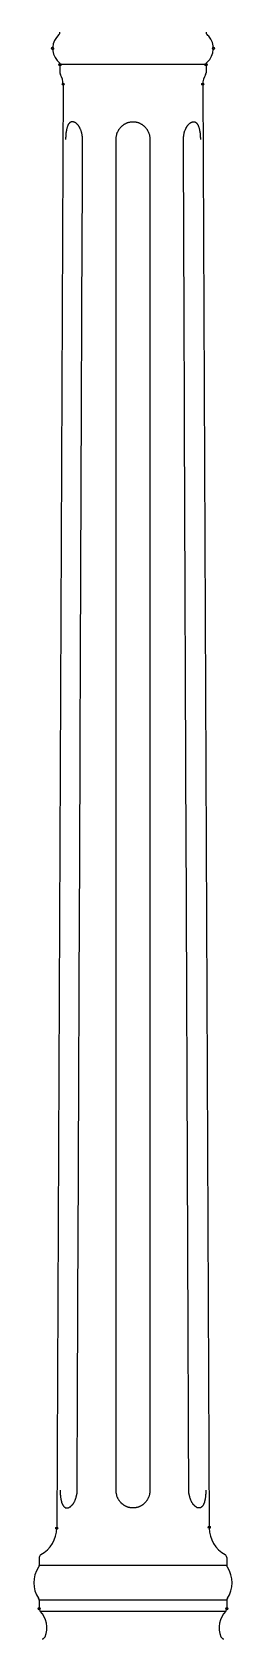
# Model space of a CAD drawing. Extents: x 0 to 104, y 0 to 370.
# Drawn here: x 12.6 to 25.5, y 93.4 to 195.6 of the extents above; entities that cross this region are included whole.
import ezdxf

# ---------------------------------------------------------------- set-up
doc = ezdxf.new("R2010")
doc.units = 0
doc.layers.add('LIVELLO_1', color=160, linetype='Continuous')

# ---------------------------------------------------------------- blocks, each defined once
blk = doc.blocks.new('AI9-BLK1')
at = {"layer": 'LIVELLO_1', "color": 7}
for p, q in [((-37.59, 8.46), (-37.59, 7.93)), ((-28.29, 8.46), (-37.59, 8.46)), ((-28.29, 8.46), (-28.29, 7.93)), ((-37.39, 7.21), (-37.8, -84.7)), ((-28.5, 7.21), (-28.08, -84.7)), ((-38.91, -86.57), (-38.91, -87.07)), ((-26.97, -86.57), (-26.97, -87.07)), ((-26.97, -87.07), (-38.91, -87.07)), ((-38.91, -89.29), (-38.91, -89.83)), ((-26.97, -89.29), (-38.91, -89.29)), ((-38.86, -89.98), (-27.02, -89.98)), ((-26.97, -89.29), (-26.97, -89.83))]:
    blk.add_line(p, q, dxfattribs=at)
for centre, radius in [((-37.59, 8.46), 0.0655), ((-28.08, -84.65), 0.0642)]:
    blk.add_circle(centre, radius, dxfattribs=at)
for centre, major_axis, ratio in [((-38.06, 9.5), (0.0015, -0.0656), 0.977447), ((-27.82, 9.5), (0.0004, -0.0656), 0.977669), ((-28.29, 8.46), (0.0009, -0.0656), 0.985462), ((-37.39, 7.22), (0.0647, 0), 0.956171), ((-28.5, 7.21), (0.0655, 0), 0.940868), ((-37.8, -84.7), (0.0642, 0), 0.961345), ((-38.91, -89.83), (-0.0004, -0.0655), 0.980242), ((-26.97, -89.83), (-0.0015, -0.0655), 0.980018)]:
    blk.add_ellipse(centre, major_axis=major_axis, ratio=ratio, dxfattribs=at)
for points, knots in [([(-37.66, 10.37), (-38.15, 9.94), (-38.19, 9.2), (-37.76, 8.72), (-37.73, 8.68), (-37.7, 8.65), (-37.66, 8.62)], [0, 0, 0, 0, 1, 1, 1, 2, 2, 2, 2]), ([(-28.22, 8.62), (-27.73, 9.05), (-27.69, 9.79), (-28.12, 10.27), (-28.15, 10.31), (-28.18, 10.34), (-28.22, 10.37)], [0, 0, 0, 0, 1, 1, 1, 2, 2, 2, 2]), ([(-36.15, 3.69), (-36.15, 3.73), (-36.15, 3.78), (-36.15, 3.82), (-36.16, 3.86), (-36.16, 3.89), (-36.17, 3.93), (-36.17, 3.96), (-36.18, 3.99), (-36.18, 4.02), (-36.19, 4.05), (-36.2, 4.07), (-36.2, 4.11), (-36.21, 4.12), (-36.21, 4.14), (-36.22, 4.16), (-36.22, 4.18), (-36.23, 4.2), (-36.24, 4.22), (-36.24, 4.24), (-36.25, 4.26), (-36.26, 4.28), (-36.27, 4.3), (-36.27, 4.32), (-36.28, 4.34), (-36.29, 4.36), (-36.3, 4.38), (-36.31, 4.39), (-36.31, 4.41), (-36.32, 4.43), (-36.33, 4.45), (-36.34, 4.46), (-36.35, 4.48), (-36.36, 4.49), (-36.37, 4.51), (-36.38, 4.53), (-36.39, 4.54), (-36.4, 4.55), (-36.41, 4.57), (-36.42, 4.58), (-36.43, 4.6), (-36.44, 4.61), (-36.45, 4.62), (-36.46, 4.63), (-36.47, 4.64), (-36.48, 4.65), (-36.49, 4.66), (-36.5, 4.67), (-36.51, 4.69), (-36.52, 4.7), (-36.53, 4.7), (-36.54, 4.71), (-36.55, 4.72), (-36.56, 4.73), (-36.57, 4.74), (-36.58, 4.74), (-36.59, 4.75), (-36.6, 4.76), (-36.61, 4.77), (-36.62, 4.77), (-36.63, 4.78), (-36.64, 4.78), (-36.65, 4.79), (-36.66, 4.79), (-36.67, 4.79), (-36.68, 4.8), (-36.69, 4.8), (-36.7, 4.81), (-36.71, 4.81), (-36.72, 4.81), (-36.73, 4.82), (-36.74, 4.82), (-36.74, 4.82), (-36.76, 4.82), (-36.76, 4.82), (-36.77, 4.82), (-36.78, 4.82), (-36.79, 4.83), (-36.8, 4.83), (-36.81, 4.83), (-36.82, 4.82), (-36.83, 4.82), (-36.83, 4.82), (-36.84, 4.82), (-36.85, 4.82), (-36.86, 4.82), (-36.87, 4.82), (-36.88, 4.81), (-36.89, 4.81), (-36.89, 4.81), (-36.9, 4.8), (-36.91, 4.8), (-36.92, 4.79), (-36.93, 4.79), (-36.93, 4.79), (-36.94, 4.78), (-36.95, 4.78), (-36.96, 4.77), (-36.96, 4.77), (-36.97, 4.76), (-36.98, 4.75), (-36.99, 4.74), (-36.99, 4.74), (-37, 4.73), (-37.01, 4.72), (-37.01, 4.71), (-37.02, 4.7), (-37.03, 4.7), (-37.04, 4.69), (-37.04, 4.67), (-37.05, 4.66), (-37.06, 4.65), (-37.06, 4.64), (-37.07, 4.63), (-37.07, 4.62), (-37.08, 4.61), (-37.09, 4.6), (-37.09, 4.58), (-37.1, 4.57), (-37.1, 4.55), (-37.11, 4.54), (-37.12, 4.53), (-37.12, 4.51), (-37.13, 4.49), (-37.13, 4.48), (-37.14, 4.46), (-37.14, 4.45), (-37.15, 4.43), (-37.15, 4.41), (-37.16, 4.39), (-37.16, 4.38), (-37.16, 4.36), (-37.17, 4.34), (-37.17, 4.32), (-37.18, 4.3), (-37.18, 4.28), (-37.18, 4.26), (-37.19, 4.24), (-37.19, 4.22), (-37.19, 4.2), (-37.2, 4.18), (-37.2, 4.16), (-37.2, 4.14), (-37.2, 4.12), (-37.21, 4.11), (-37.21, 4.07), (-37.21, 4.05), (-37.22, 4.02), (-37.22, 3.99), (-37.22, 3.96), (-37.22, 3.93), (-37.22, 3.89), (-37.23, 3.86), (-37.23, 3.81), (-37.23, 3.78), (-37.23, 3.73), (-37.23, 3.69)], [0, 0, 0, 0, 1, 1, 1, 2, 2, 2, 3, 3, 3, 4, 4, 4, 5, 5, 5, 6, 6, 6, 7, 7, 7, 8, 8, 8, 9, 9, 9, 10, 10, 10, 11, 11, 11, 12, 12, 12, 13, 13, 13, 14, 14, 14, 15, 15, 15, 16, 16, 16, 17, 17, 17, 18, 18, 18, 19, 19, 19, 20, 20, 20, 21, 21, 21, 22, 22, 22, 23, 23, 23, 24, 24, 24, 25, 25, 25, 26, 26, 26, 27, 27, 27, 28, 28, 28, 29, 29, 29, 30, 30, 30, 31, 31, 31, 32, 32, 32, 33, 33, 33, 34, 34, 34, 35, 35, 35, 36, 36, 36, 37, 37, 37, 38, 38, 38, 39, 39, 39, 40, 40, 40, 41, 41, 41, 42, 42, 42, 43, 43, 43, 44, 44, 44, 45, 45, 45, 46, 46, 46, 47, 47, 47, 48, 48, 48, 49, 49, 49, 50, 50, 50, 51, 51, 51, 52, 52, 52, 52]), ([(-34.02, 3.69), (-34.02, 3.73), (-34.02, 3.77), (-34.01, 3.81), (-34.01, 3.84), (-34, 3.88), (-34, 3.91), (-33.99, 3.95), (-33.98, 3.97), (-33.98, 4), (-33.97, 4.03), (-33.96, 4.05), (-33.96, 4.08), (-33.95, 4.1), (-33.94, 4.11), (-33.94, 4.13), (-33.93, 4.15), (-33.92, 4.17), (-33.91, 4.19), (-33.9, 4.21), (-33.89, 4.23), (-33.88, 4.24), (-33.87, 4.26), (-33.86, 4.28), (-33.85, 4.3), (-33.84, 4.32), (-33.83, 4.33), (-33.82, 4.35), (-33.81, 4.37), (-33.8, 4.39), (-33.78, 4.4), (-33.77, 4.42), (-33.76, 4.44), (-33.74, 4.45), (-33.73, 4.47), (-33.72, 4.48), (-33.7, 4.5), (-33.69, 4.51), (-33.67, 4.53), (-33.66, 4.54), (-33.64, 4.55), (-33.63, 4.56), (-33.61, 4.58), (-33.6, 4.59), (-33.59, 4.6), (-33.57, 4.61), (-33.55, 4.63), (-33.54, 4.64), (-33.52, 4.65), (-33.51, 4.66), (-33.49, 4.67), (-33.48, 4.68), (-33.46, 4.69), (-33.44, 4.7), (-33.43, 4.7), (-33.41, 4.71), (-33.4, 4.72), (-33.38, 4.73), (-33.36, 4.73), (-33.35, 4.74), (-33.33, 4.75), (-33.32, 4.76), (-33.3, 4.76), (-33.29, 4.77), (-33.27, 4.77), (-33.26, 4.78), (-33.24, 4.78), (-33.22, 4.79), (-33.2, 4.79), (-33.18, 4.8), (-33.16, 4.8), (-33.14, 4.81), (-33.11, 4.81), (-33.09, 4.82), (-33.06, 4.82), (-33.03, 4.82), (-33, 4.82), (-32.97, 4.82), (-32.94, 4.83)], [0, 0, 0, 0, 1, 1, 1, 2, 2, 2, 3, 3, 3, 4, 4, 4, 5, 5, 5, 6, 6, 6, 7, 7, 7, 8, 8, 8, 9, 9, 9, 10, 10, 10, 11, 11, 11, 12, 12, 12, 13, 13, 13, 14, 14, 14, 15, 15, 15, 16, 16, 16, 17, 17, 17, 18, 18, 18, 19, 19, 19, 20, 20, 20, 21, 21, 21, 22, 22, 22, 23, 23, 23, 24, 24, 24, 25, 25, 25, 26, 26, 26, 26]), ([(-32.94, 4.83), (-32.91, 4.82), (-32.88, 4.82), (-32.85, 4.82), (-32.82, 4.82), (-32.79, 4.82), (-32.77, 4.81), (-32.74, 4.81), (-32.72, 4.8), (-32.7, 4.8), (-32.68, 4.79), (-32.66, 4.79), (-32.64, 4.78), (-32.62, 4.78), (-32.61, 4.77), (-32.59, 4.77), (-32.58, 4.76), (-32.56, 4.76), (-32.55, 4.75), (-32.53, 4.74), (-32.52, 4.73), (-32.5, 4.73), (-32.48, 4.72), (-32.47, 4.71), (-32.45, 4.7), (-32.44, 4.7), (-32.42, 4.69), (-32.41, 4.68), (-32.39, 4.67), (-32.38, 4.66), (-32.36, 4.65), (-32.34, 4.64), (-32.33, 4.63), (-32.31, 4.61), (-32.3, 4.6), (-32.28, 4.59), (-32.27, 4.58), (-32.25, 4.57), (-32.24, 4.55), (-32.22, 4.54), (-32.21, 4.53), (-32.19, 4.51), (-32.18, 4.5), (-32.17, 4.48), (-32.15, 4.47), (-32.14, 4.45), (-32.12, 4.44), (-32.11, 4.42), (-32.1, 4.4), (-32.09, 4.39), (-32.07, 4.37), (-32.06, 4.35), (-32.05, 4.33), (-32.04, 4.32), (-32.03, 4.3), (-32.02, 4.28), (-32.01, 4.26), (-32, 4.24), (-31.99, 4.23), (-31.98, 4.21), (-31.97, 4.19), (-31.96, 4.17), (-31.95, 4.15), (-31.95, 4.13), (-31.94, 4.11), (-31.93, 4.1), (-31.93, 4.08), (-31.92, 4.05), (-31.91, 4.03), (-31.9, 4), (-31.9, 3.97), (-31.89, 3.95), (-31.88, 3.91), (-31.88, 3.88), (-31.87, 3.84), (-31.87, 3.81), (-31.86, 3.77), (-31.86, 3.73), (-31.86, 3.69)], [0, 0, 0, 0, 1, 1, 1, 2, 2, 2, 3, 3, 3, 4, 4, 4, 5, 5, 5, 6, 6, 6, 7, 7, 7, 8, 8, 8, 9, 9, 9, 10, 10, 10, 11, 11, 11, 12, 12, 12, 13, 13, 13, 14, 14, 14, 15, 15, 15, 16, 16, 16, 17, 17, 17, 18, 18, 18, 19, 19, 19, 20, 20, 20, 21, 21, 21, 22, 22, 22, 23, 23, 23, 24, 24, 24, 25, 25, 25, 26, 26, 26, 26]), ([(-29.73, 3.69), (-29.73, 3.73), (-29.73, 3.78), (-29.73, 3.82), (-29.72, 3.86), (-29.72, 3.89), (-29.71, 3.93), (-29.71, 3.96), (-29.7, 3.99), (-29.7, 4.02), (-29.69, 4.05), (-29.69, 4.08), (-29.68, 4.11), (-29.68, 4.12), (-29.67, 4.14), (-29.66, 4.16), (-29.66, 4.18), (-29.65, 4.2), (-29.65, 4.22), (-29.64, 4.24), (-29.63, 4.26), (-29.62, 4.28), (-29.62, 4.3), (-29.61, 4.32), (-29.6, 4.34), (-29.59, 4.36), (-29.58, 4.38), (-29.57, 4.39), (-29.57, 4.41), (-29.56, 4.43), (-29.55, 4.45), (-29.54, 4.46), (-29.53, 4.48), (-29.52, 4.49), (-29.51, 4.51), (-29.5, 4.53), (-29.49, 4.54), (-29.48, 4.56), (-29.47, 4.57), (-29.46, 4.58), (-29.45, 4.6), (-29.44, 4.61), (-29.43, 4.62), (-29.42, 4.63), (-29.41, 4.64), (-29.4, 4.65), (-29.39, 4.66), (-29.38, 4.67), (-29.37, 4.69), (-29.36, 4.7), (-29.35, 4.7), (-29.34, 4.71), (-29.33, 4.72), (-29.32, 4.73), (-29.31, 4.74), (-29.3, 4.74), (-29.29, 4.75), (-29.28, 4.76), (-29.27, 4.77), (-29.26, 4.77), (-29.25, 4.78), (-29.24, 4.78), (-29.23, 4.78), (-29.22, 4.79), (-29.21, 4.79), (-29.2, 4.8), (-29.19, 4.8), (-29.18, 4.81), (-29.17, 4.81), (-29.16, 4.81), (-29.16, 4.82), (-29.15, 4.82), (-29.14, 4.82), (-29.13, 4.82), (-29.12, 4.82), (-29.11, 4.82), (-29.1, 4.82), (-29.09, 4.83), (-29.08, 4.83), (-29.07, 4.83), (-29.06, 4.82), (-29.05, 4.82), (-29.05, 4.82), (-29.04, 4.82), (-29.03, 4.82), (-29.02, 4.82), (-29.01, 4.82), (-29, 4.81), (-28.99, 4.81), (-28.99, 4.81), (-28.98, 4.8), (-28.97, 4.8), (-28.96, 4.79), (-28.96, 4.79), (-28.95, 4.79), (-28.94, 4.78), (-28.93, 4.78), (-28.92, 4.77), (-28.92, 4.77), (-28.91, 4.76), (-28.9, 4.75), (-28.89, 4.74), (-28.89, 4.74), (-28.88, 4.73), (-28.87, 4.72), (-28.87, 4.71), (-28.86, 4.7), (-28.85, 4.7), (-28.85, 4.69), (-28.84, 4.67), (-28.83, 4.66), (-28.83, 4.65), (-28.82, 4.64), (-28.81, 4.63), (-28.81, 4.62), (-28.8, 4.61), (-28.79, 4.6), (-28.79, 4.58), (-28.78, 4.57), (-28.78, 4.55), (-28.77, 4.54), (-28.77, 4.53), (-28.76, 4.51), (-28.75, 4.49), (-28.75, 4.48), (-28.74, 4.46), (-28.74, 4.45), (-28.73, 4.43), (-28.73, 4.41), (-28.72, 4.39), (-28.72, 4.38), (-28.72, 4.36), (-28.71, 4.34), (-28.71, 4.32), (-28.7, 4.3), (-28.7, 4.28), (-28.7, 4.26), (-28.69, 4.24), (-28.69, 4.22), (-28.69, 4.2), (-28.69, 4.18), (-28.68, 4.16), (-28.68, 4.14), (-28.68, 4.12), (-28.67, 4.11), (-28.67, 4.07), (-28.67, 4.05), (-28.67, 4.02), (-28.66, 3.99), (-28.66, 3.96), (-28.66, 3.93), (-28.66, 3.89), (-28.66, 3.86), (-28.65, 3.81), (-28.65, 3.78), (-28.65, 3.73), (-28.65, 3.69)], [0, 0, 0, 0, 1, 1, 1, 2, 2, 2, 3, 3, 3, 4, 4, 4, 5, 5, 5, 6, 6, 6, 7, 7, 7, 8, 8, 8, 9, 9, 9, 10, 10, 10, 11, 11, 11, 12, 12, 12, 13, 13, 13, 14, 14, 14, 15, 15, 15, 16, 16, 16, 17, 17, 17, 18, 18, 18, 19, 19, 19, 20, 20, 20, 21, 21, 21, 22, 22, 22, 23, 23, 23, 24, 24, 24, 25, 25, 25, 26, 26, 26, 27, 27, 27, 28, 28, 28, 29, 29, 29, 30, 30, 30, 31, 31, 31, 32, 32, 32, 33, 33, 33, 34, 34, 34, 35, 35, 35, 36, 36, 36, 37, 37, 37, 38, 38, 38, 39, 39, 39, 40, 40, 40, 41, 41, 41, 42, 42, 42, 43, 43, 43, 44, 44, 44, 45, 45, 45, 46, 46, 46, 47, 47, 47, 48, 48, 48, 49, 49, 49, 50, 50, 50, 51, 51, 51, 52, 52, 52, 52]), ([(-36.5, -82.29), (-36.44, -67.96), (-36.38, -53.63), (-36.32, -39.3), (-36.27, -24.97), (-36.21, -10.64), (-36.15, 3.69)], [0, 0, 0, 0, 1, 1, 1, 2, 2, 2, 2]), ([(-34.02, -82.29), (-34.02, -67.96), (-34.02, -53.63), (-34.02, -39.3), (-34.02, -24.97), (-34.02, -10.64), (-34.02, 3.69)], [0, 0, 0, 0, 1, 1, 1, 2, 2, 2, 2]), ([(-31.86, 3.69), (-31.86, -10.64), (-31.86, -24.97), (-31.86, -39.3), (-31.86, -53.63), (-31.86, -67.96), (-31.86, -82.29)], [0, 0, 0, 0, 1, 1, 1, 2, 2, 2, 2]), ([(-29.39, -82.29), (-29.44, -67.96), (-29.5, -53.63), (-29.56, -39.3), (-29.62, -24.97), (-29.67, -10.64), (-29.73, 3.69)], [0, 0, 0, 0, 1, 1, 1, 2, 2, 2, 2]), ([(-37.58, -82.29), (-37.58, -82.33), (-37.58, -82.37), (-37.58, -82.41), (-37.58, -82.45), (-37.57, -82.49), (-37.57, -82.53), (-37.57, -82.56), (-37.57, -82.58), (-37.56, -82.62), (-37.56, -82.64), (-37.56, -82.67), (-37.56, -82.7), (-37.55, -82.72), (-37.55, -82.74), (-37.55, -82.76), (-37.55, -82.78), (-37.54, -82.8), (-37.54, -82.82), (-37.54, -82.84), (-37.53, -82.85), (-37.53, -82.88), (-37.53, -82.89), (-37.52, -82.91), (-37.52, -82.93), (-37.51, -82.95), (-37.51, -82.97), (-37.5, -82.99), (-37.5, -83), (-37.5, -83.02), (-37.49, -83.04), (-37.49, -83.05), (-37.48, -83.07), (-37.48, -83.09), (-37.47, -83.1), (-37.46, -83.12), (-37.46, -83.13), (-37.45, -83.15), (-37.45, -83.16), (-37.44, -83.17), (-37.44, -83.18), (-37.43, -83.2), (-37.42, -83.21), (-37.42, -83.22), (-37.41, -83.23), (-37.4, -83.24), (-37.4, -83.25), (-37.39, -83.26), (-37.38, -83.28), (-37.38, -83.29), (-37.37, -83.29), (-37.36, -83.3), (-37.36, -83.31), (-37.35, -83.32), (-37.34, -83.33), (-37.33, -83.34), (-37.33, -83.34), (-37.32, -83.35), (-37.31, -83.36), (-37.3, -83.36), (-37.3, -83.37), (-37.29, -83.37), (-37.28, -83.38), (-37.27, -83.38), (-37.26, -83.39), (-37.26, -83.39), (-37.25, -83.4), (-37.24, -83.4), (-37.23, -83.4), (-37.22, -83.41), (-37.22, -83.41), (-37.21, -83.41), (-37.2, -83.41), (-37.19, -83.41), (-37.18, -83.41), (-37.17, -83.41), (-37.16, -83.41), (-37.15, -83.42), (-37.15, -83.42), (-37.14, -83.42), (-37.13, -83.41), (-37.12, -83.41), (-37.11, -83.41), (-37.1, -83.41), (-37.09, -83.41), (-37.08, -83.41), (-37.07, -83.41), (-37.06, -83.4), (-37.05, -83.4), (-37.04, -83.4), (-37.04, -83.4), (-37.02, -83.39), (-37.01, -83.39), (-37.01, -83.38), (-37, -83.38), (-36.99, -83.37), (-36.98, -83.37), (-36.97, -83.36), (-36.96, -83.35), (-36.94, -83.35), (-36.93, -83.34), (-36.93, -83.34), (-36.92, -83.33), (-36.91, -83.32), (-36.9, -83.31), (-36.89, -83.3), (-36.88, -83.29), (-36.87, -83.28), (-36.86, -83.27), (-36.85, -83.26), (-36.84, -83.25), (-36.83, -83.24), (-36.81, -83.23), (-36.81, -83.22), (-36.8, -83.21), (-36.79, -83.2), (-36.77, -83.18), (-36.77, -83.17), (-36.76, -83.16), (-36.75, -83.14), (-36.74, -83.13), (-36.73, -83.12), (-36.72, -83.1), (-36.71, -83.09), (-36.7, -83.07), (-36.69, -83.05), (-36.68, -83.04), (-36.67, -83.02), (-36.66, -83), (-36.65, -82.99), (-36.64, -82.97), (-36.64, -82.95), (-36.63, -82.93), (-36.62, -82.91), (-36.61, -82.89), (-36.6, -82.88), (-36.6, -82.85), (-36.59, -82.84), (-36.58, -82.82), (-36.58, -82.8), (-36.57, -82.78), (-36.57, -82.76), (-36.56, -82.74), (-36.55, -82.72), (-36.55, -82.7), (-36.54, -82.67), (-36.54, -82.64), (-36.53, -82.62), (-36.52, -82.58), (-36.52, -82.56), (-36.51, -82.53), (-36.51, -82.49), (-36.5, -82.45), (-36.5, -82.41), (-36.5, -82.37), (-36.5, -82.33), (-36.5, -82.29)], [0, 0, 0, 0, 1, 1, 1, 2, 2, 2, 3, 3, 3, 4, 4, 4, 5, 5, 5, 6, 6, 6, 7, 7, 7, 8, 8, 8, 9, 9, 9, 10, 10, 10, 11, 11, 11, 12, 12, 12, 13, 13, 13, 14, 14, 14, 15, 15, 15, 16, 16, 16, 17, 17, 17, 18, 18, 18, 19, 19, 19, 20, 20, 20, 21, 21, 21, 22, 22, 22, 23, 23, 23, 24, 24, 24, 25, 25, 25, 26, 26, 26, 27, 27, 27, 28, 28, 28, 29, 29, 29, 30, 30, 30, 31, 31, 31, 32, 32, 32, 33, 33, 33, 34, 34, 34, 35, 35, 35, 36, 36, 36, 37, 37, 37, 38, 38, 38, 39, 39, 39, 40, 40, 40, 41, 41, 41, 42, 42, 42, 43, 43, 43, 44, 44, 44, 45, 45, 45, 46, 46, 46, 47, 47, 47, 48, 48, 48, 49, 49, 49, 50, 50, 50, 51, 51, 51, 52, 52, 52, 52]), ([(-32.94, -83.42), (-32.97, -83.41), (-33, -83.41), (-33.03, -83.41), (-33.06, -83.41), (-33.09, -83.41), (-33.12, -83.4), (-33.14, -83.4), (-33.16, -83.39), (-33.18, -83.39), (-33.21, -83.38), (-33.23, -83.38), (-33.25, -83.37), (-33.26, -83.37), (-33.28, -83.36), (-33.29, -83.36), (-33.31, -83.35), (-33.32, -83.34), (-33.34, -83.34), (-33.35, -83.33), (-33.37, -83.33), (-33.38, -83.32), (-33.4, -83.31), (-33.42, -83.3), (-33.43, -83.29), (-33.45, -83.29), (-33.47, -83.28), (-33.48, -83.27), (-33.49, -83.26), (-33.51, -83.25), (-33.53, -83.24), (-33.54, -83.23), (-33.56, -83.22), (-33.57, -83.21), (-33.59, -83.19), (-33.6, -83.18), (-33.62, -83.17), (-33.63, -83.16), (-33.65, -83.15), (-33.66, -83.13), (-33.68, -83.12), (-33.69, -83.11), (-33.7, -83.09), (-33.72, -83.08), (-33.73, -83.06), (-33.74, -83.05), (-33.76, -83.03), (-33.77, -83.02), (-33.78, -83), (-33.8, -82.98), (-33.81, -82.96), (-33.82, -82.95), (-33.83, -82.93), (-33.84, -82.91), (-33.85, -82.89), (-33.87, -82.88), (-33.88, -82.86), (-33.89, -82.84), (-33.9, -82.82), (-33.9, -82.8), (-33.91, -82.78), (-33.92, -82.76), (-33.93, -82.74), (-33.94, -82.73), (-33.94, -82.71), (-33.95, -82.69), (-33.96, -82.67), (-33.97, -82.64), (-33.97, -82.62), (-33.98, -82.59), (-33.99, -82.56), (-33.99, -82.54), (-34, -82.51), (-34.01, -82.47), (-34.01, -82.44), (-34.02, -82.4), (-34.02, -82.36), (-34.02, -82.32), (-34.02, -82.29)], [0, 0, 0, 0, 1, 1, 1, 2, 2, 2, 3, 3, 3, 4, 4, 4, 5, 5, 5, 6, 6, 6, 7, 7, 7, 8, 8, 8, 9, 9, 9, 10, 10, 10, 11, 11, 11, 12, 12, 12, 13, 13, 13, 14, 14, 14, 15, 15, 15, 16, 16, 16, 17, 17, 17, 18, 18, 18, 19, 19, 19, 20, 20, 20, 21, 21, 21, 22, 22, 22, 23, 23, 23, 24, 24, 24, 25, 25, 25, 26, 26, 26, 26]), ([(-31.86, -82.29), (-31.86, -82.32), (-31.86, -82.36), (-31.86, -82.4), (-31.87, -82.44), (-31.87, -82.47), (-31.88, -82.51), (-31.89, -82.54), (-31.89, -82.56), (-31.9, -82.59), (-31.91, -82.62), (-31.92, -82.64), (-31.92, -82.67), (-31.93, -82.69), (-31.94, -82.71), (-31.95, -82.73), (-31.95, -82.75), (-31.96, -82.76), (-31.97, -82.78), (-31.98, -82.8), (-31.99, -82.82), (-32, -82.84), (-32.01, -82.86), (-32.02, -82.88), (-32.03, -82.89), (-32.04, -82.91), (-32.05, -82.93), (-32.06, -82.95), (-32.07, -82.96), (-32.09, -82.98), (-32.1, -83), (-32.11, -83.02), (-32.12, -83.03), (-32.14, -83.05), (-32.15, -83.06), (-32.16, -83.08), (-32.18, -83.09), (-32.19, -83.11), (-32.21, -83.12), (-32.22, -83.13), (-32.23, -83.15), (-32.25, -83.16), (-32.27, -83.17), (-32.28, -83.18), (-32.29, -83.2), (-32.31, -83.21), (-32.32, -83.22), (-32.34, -83.23), (-32.35, -83.24), (-32.37, -83.25), (-32.39, -83.26), (-32.4, -83.27), (-32.42, -83.28), (-32.43, -83.29), (-32.45, -83.29), (-32.46, -83.3), (-32.48, -83.31), (-32.5, -83.32), (-32.51, -83.33), (-32.53, -83.33), (-32.54, -83.34), (-32.56, -83.34), (-32.57, -83.35), (-32.59, -83.36), (-32.6, -83.36), (-32.62, -83.37), (-32.64, -83.37), (-32.65, -83.38), (-32.68, -83.38), (-32.7, -83.39), (-32.72, -83.39), (-32.74, -83.4), (-32.76, -83.4), (-32.79, -83.41), (-32.82, -83.41), (-32.85, -83.41), (-32.88, -83.41), (-32.91, -83.41), (-32.94, -83.42)], [0, 0, 0, 0, 1, 1, 1, 2, 2, 2, 3, 3, 3, 4, 4, 4, 5, 5, 5, 6, 6, 6, 7, 7, 7, 8, 8, 8, 9, 9, 9, 10, 10, 10, 11, 11, 11, 12, 12, 12, 13, 13, 13, 14, 14, 14, 15, 15, 15, 16, 16, 16, 17, 17, 17, 18, 18, 18, 19, 19, 19, 20, 20, 20, 21, 21, 21, 22, 22, 22, 23, 23, 23, 24, 24, 24, 25, 25, 25, 26, 26, 26, 26]), ([(-28.3, -82.29), (-28.3, -82.33), (-28.3, -82.37), (-28.31, -82.41), (-28.31, -82.45), (-28.31, -82.49), (-28.31, -82.53), (-28.31, -82.56), (-28.32, -82.58), (-28.32, -82.62), (-28.32, -82.64), (-28.32, -82.67), (-28.33, -82.7), (-28.33, -82.72), (-28.33, -82.74), (-28.33, -82.76), (-28.34, -82.78), (-28.34, -82.79), (-28.34, -82.82), (-28.34, -82.83), (-28.35, -82.85), (-28.35, -82.87), (-28.36, -82.89), (-28.36, -82.91), (-28.36, -82.93), (-28.37, -82.95), (-28.37, -82.97), (-28.38, -82.99), (-28.38, -83), (-28.38, -83.02), (-28.39, -83.04), (-28.39, -83.05), (-28.4, -83.07), (-28.4, -83.09), (-28.41, -83.1), (-28.42, -83.12), (-28.42, -83.13), (-28.43, -83.14), (-28.43, -83.16), (-28.44, -83.17), (-28.44, -83.18), (-28.45, -83.2), (-28.46, -83.21), (-28.46, -83.22), (-28.47, -83.23), (-28.48, -83.24), (-28.48, -83.25), (-28.49, -83.26), (-28.5, -83.28), (-28.5, -83.29), (-28.51, -83.29), (-28.52, -83.3), (-28.53, -83.31), (-28.53, -83.32), (-28.54, -83.33), (-28.54, -83.34), (-28.55, -83.34), (-28.56, -83.35), (-28.57, -83.35), (-28.58, -83.36), (-28.58, -83.37), (-28.59, -83.37), (-28.6, -83.38), (-28.61, -83.38), (-28.62, -83.39), (-28.62, -83.39), (-28.63, -83.4), (-28.64, -83.4), (-28.65, -83.4), (-28.66, -83.4), (-28.66, -83.41), (-28.67, -83.41), (-28.68, -83.41), (-28.69, -83.41), (-28.7, -83.41), (-28.71, -83.41), (-28.72, -83.41), (-28.73, -83.42), (-28.74, -83.42), (-28.74, -83.42), (-28.75, -83.41), (-28.76, -83.41), (-28.77, -83.41), (-28.78, -83.41), (-28.79, -83.41), (-28.8, -83.41), (-28.81, -83.41), (-28.82, -83.4), (-28.83, -83.4), (-28.84, -83.4), (-28.85, -83.4), (-28.86, -83.39), (-28.87, -83.39), (-28.88, -83.38), (-28.89, -83.38), (-28.9, -83.37), (-28.91, -83.37), (-28.92, -83.36), (-28.93, -83.35), (-28.94, -83.35), (-28.95, -83.34), (-28.96, -83.34), (-28.96, -83.33), (-28.98, -83.32), (-28.99, -83.31), (-28.99, -83.3), (-29, -83.29), (-29.02, -83.29), (-29.02, -83.27), (-29.03, -83.26), (-29.04, -83.25), (-29.05, -83.24), (-29.06, -83.23), (-29.07, -83.22), (-29.08, -83.21), (-29.1, -83.2), (-29.11, -83.18), (-29.12, -83.17), (-29.13, -83.16), (-29.13, -83.14), (-29.14, -83.13), (-29.16, -83.12), (-29.16, -83.1), (-29.17, -83.09), (-29.18, -83.07), (-29.19, -83.05), (-29.2, -83.04), (-29.21, -83.02), (-29.22, -83), (-29.23, -82.99), (-29.24, -82.97), (-29.24, -82.95), (-29.25, -82.93), (-29.26, -82.91), (-29.27, -82.89), (-29.28, -82.88), (-29.28, -82.85), (-29.29, -82.84), (-29.3, -82.82), (-29.3, -82.8), (-29.31, -82.78), (-29.32, -82.76), (-29.32, -82.74), (-29.33, -82.72), (-29.33, -82.7), (-29.34, -82.67), (-29.35, -82.64), (-29.35, -82.62), (-29.36, -82.58), (-29.36, -82.56), (-29.37, -82.53), (-29.37, -82.49), (-29.38, -82.45), (-29.38, -82.41), (-29.38, -82.37), (-29.38, -82.33), (-29.39, -82.29)], [0, 0, 0, 0, 1, 1, 1, 2, 2, 2, 3, 3, 3, 4, 4, 4, 5, 5, 5, 6, 6, 6, 7, 7, 7, 8, 8, 8, 9, 9, 9, 10, 10, 10, 11, 11, 11, 12, 12, 12, 13, 13, 13, 14, 14, 14, 15, 15, 15, 16, 16, 16, 17, 17, 17, 18, 18, 18, 19, 19, 19, 20, 20, 20, 21, 21, 21, 22, 22, 22, 23, 23, 23, 24, 24, 24, 25, 25, 25, 26, 26, 26, 27, 27, 27, 28, 28, 28, 29, 29, 29, 30, 30, 30, 31, 31, 31, 32, 32, 32, 33, 33, 33, 34, 34, 34, 35, 35, 35, 36, 36, 36, 37, 37, 37, 38, 38, 38, 39, 39, 39, 40, 40, 40, 41, 41, 41, 42, 42, 42, 43, 43, 43, 44, 44, 44, 45, 45, 45, 46, 46, 46, 47, 47, 47, 48, 48, 48, 49, 49, 49, 50, 50, 50, 51, 51, 51, 52, 52, 52, 52])]:
    blk.add_open_spline(points, degree=3, knots=knots, dxfattribs=at)
for points in [[(-37.66, 10.37), (-37.62, 10.41), (-37.59, 10.47), (-37.59, 10.53)], [(-28.29, 10.53), (-28.29, 10.47), (-28.26, 10.41), (-28.22, 10.37)], [(-37.59, 8.46), (-37.59, 8.52), (-37.62, 8.58), (-37.66, 8.62)], [(-28.22, 8.62), (-28.26, 8.58), (-28.29, 8.52), (-28.29, 8.46)], [(-37.59, 7.93), (-37.59, 7.89), (-37.58, 7.85), (-37.56, 7.82)], [(-37.39, 7.21), (-37.39, 7.42), (-37.45, 7.64), (-37.56, 7.82)], [(-28.32, 7.82), (-28.43, 7.64), (-28.5, 7.42), (-28.5, 7.21)], [(-28.32, 7.82), (-28.3, 7.85), (-28.29, 7.89), (-28.29, 7.93)], [(-38.81, -86.39), (-38.19, -86.05), (-37.81, -85.4), (-37.8, -84.7)], [(-28.08, -84.7), (-28.07, -85.4), (-27.69, -86.05), (-27.07, -86.39)], [(-38.81, -86.39), (-38.87, -86.43), (-38.91, -86.5), (-38.91, -86.57)], [(-26.97, -86.57), (-26.97, -86.5), (-27.01, -86.43), (-27.07, -86.39)], [(-38.95, -87.19), (-39.37, -87.79), (-39.37, -88.58), (-38.95, -89.17)], [(-38.95, -87.19), (-38.93, -87.16), (-38.91, -87.12), (-38.91, -87.07)], [(-26.97, -87.07), (-26.97, -87.12), (-26.95, -87.16), (-26.93, -87.19)], [(-26.93, -89.17), (-26.52, -88.58), (-26.52, -87.79), (-26.93, -87.19)], [(-38.91, -89.29), (-38.91, -89.25), (-38.93, -89.21), (-38.95, -89.17)], [(-38.91, -89.83), (-38.91, -89.89), (-38.89, -89.94), (-38.86, -89.98)], [(-38.54, -91.62), (-38.31, -91.06), (-38.43, -90.41), (-38.86, -89.98)], [(-27.02, -89.98), (-27.45, -90.41), (-27.57, -91.06), (-27.34, -91.62)], [(-27.02, -89.98), (-26.99, -89.94), (-26.97, -89.89), (-26.97, -89.83)], [(-26.93, -89.17), (-26.95, -89.21), (-26.97, -89.25), (-26.97, -89.29)], [(-38.72, -91.75), (-38.64, -91.75), (-38.57, -91.7), (-38.54, -91.62)], [(-27.34, -91.62), (-27.31, -91.7), (-27.24, -91.75), (-27.16, -91.75)]]:
    blk.add_open_spline(points, degree=3, dxfattribs=at)

msp = doc.modelspace()

# ---------------------------------------------------------------- block references
at = {"layer": 'LIVELLO_1', "color": 7}
msp.add_blockref('AI9-BLK1', (51.999927, 185.104636), dxfattribs=at)

doc.saveas('drawing.dxf')
